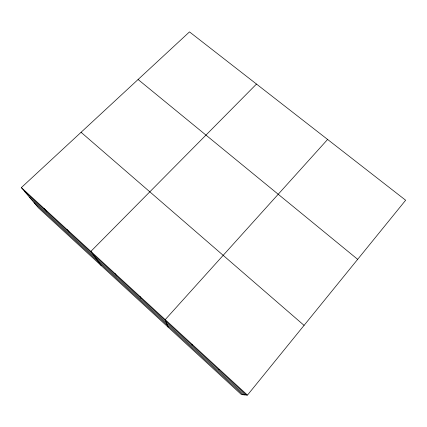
<?xml version="1.0" encoding="UTF-8"?>
<svg xmlns="http://www.w3.org/2000/svg" width="427" height="427" viewBox="0 0 427 427"><rect width="100%" height="100%" fill="white"/><g stroke="black" fill="none" stroke-linecap="round" stroke-linejoin="round"><path stroke-width="0.64" d="M247.468 395.108L405.65 200.231L189.497 31.892L21.35 187.597L38.43 207.853L241.463 394.617L247.468 395.108L21.35 187.597M327.61 139.453L165.228 319.636L168.126 327.162M256.483 84.06L90.866 251.391L101.316 265.701M218.821 369.777L219.382 369.334M138.086 79.502L357.671 259.338M81.071 132.295L304.072 325.374M24.617 191.472L246.31 395.012M29.442 197.189L244.607 394.874M34.128 202.75L242.963 394.74M44.013 208.397L46.874 211.909M67.178 229.657L69.622 232.79M115.087 273.622L116.635 275.954M139.869 296.365L140.931 298.265M191.974 344.183L191.99 345.139"/></g></svg>
